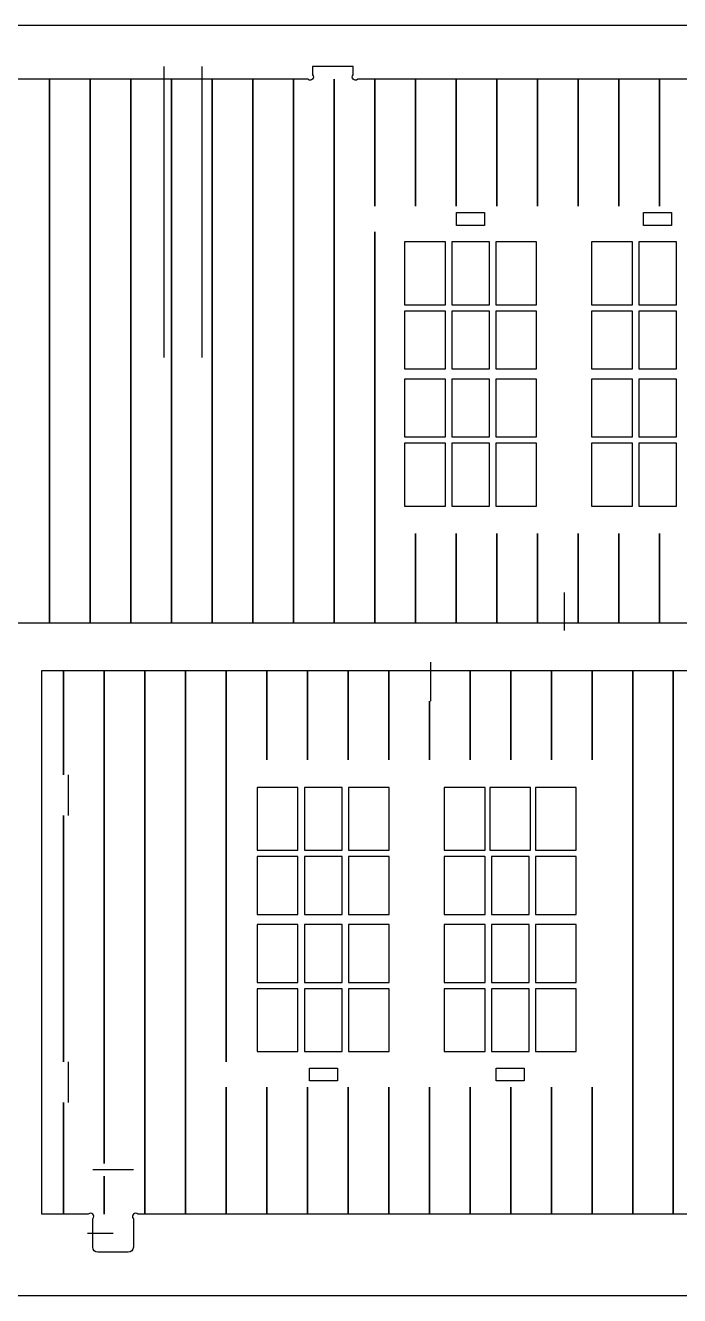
# Model space of a CAD drawing. Header units: millimetres. Extents: x -2454 to 295, y -161 to 465.
# Drawn here: x -1433.2 to -1278.8, y -152.3 to 147.7 of the extents above; entities that cross this region are included whole.
import ezdxf

# ---------------------------------------------------------------- set-up
doc = ezdxf.new("R2010")
doc.units = ezdxf.units.MM
doc.header["$MEASUREMENT"] = 0
for name, color, linetype in [('Cut Inside', 7, 'Continuous'), ('Cut On', 7, 'Continuous'), ('Cut Outside', 7, 'Continuous'), ('Score', 7, 'Continuous')]:
    doc.layers.add(name, color=color, linetype=linetype)

msp = doc.modelspace()

# ---------------------------------------------------------------- linework, layer by layer
at = {"layer": 'Cut Inside', "color": 242, "lineweight": 25}
for points in [[(-1343.7058, 96.6027), (-1343.7113, 96.6027), (-1343.7158, 96.5982), (-1343.7158, 96.5927)], [(-1343.7158, 96.5927), (-1343.7158, 96.5927), (-1343.7158, 81.7628), (-1343.7158, 81.7628)], [(-1334.0757, 96.6027), (-1334.0757, 96.6027), (-1343.7058, 96.6027), (-1343.7058, 96.6027)], [(-1334.0657, 96.5927), (-1334.0657, 96.5982), (-1334.0702, 96.6027), (-1334.0757, 96.6027)], [(-1334.0657, 81.7628), (-1334.0657, 81.7628), (-1334.0657, 96.5927), (-1334.0657, 96.5927)], [(-1332.5561, 96.6027), (-1332.5616, 96.6027), (-1332.5661, 96.5982), (-1332.5661, 96.5927)], [(-1332.5661, 96.5927), (-1332.5661, 96.5927), (-1332.5661, 81.7628), (-1332.5661, 81.7628)], [(-1323.676, 96.6027), (-1323.676, 96.6027), (-1332.5561, 96.6027), (-1332.5561, 96.6027)], [(-1323.666, 96.5927), (-1323.666, 96.5982), (-1323.6705, 96.6027), (-1323.676, 96.6027)], [(-1323.666, 81.7628), (-1323.666, 81.7628), (-1323.666, 96.5927), (-1323.666, 96.5927)], [(-1322.156, 96.6027), (-1322.1615, 96.6027), (-1322.166, 96.5982), (-1322.166, 96.5927)], [(-1322.166, 96.5927), (-1322.166, 96.5927), (-1322.166, 81.7628), (-1322.166, 81.7628)], [(-1312.5259, 96.6027), (-1312.5259, 96.6027), (-1322.156, 96.6027), (-1322.156, 96.6027)], [(-1312.5159, 96.5927), (-1312.5159, 96.5982), (-1312.5204, 96.6027), (-1312.5259, 96.6027)], [(-1312.5159, 81.7628), (-1312.5159, 81.7628), (-1312.5159, 96.5927), (-1312.5159, 96.5927)], [(-1299.5462, 96.6027), (-1299.5517, 96.6027), (-1299.5562, 96.5982), (-1299.5562, 96.5927)], [(-1299.5562, 96.5927), (-1299.5562, 96.5927), (-1299.5562, 81.7628), (-1299.5562, 81.7628)], [(-1289.9158, 96.6027), (-1289.9158, 96.6027), (-1299.5462, 96.6027), (-1299.5462, 96.6027)], [(-1289.9058, 96.5927), (-1289.9058, 96.5982), (-1289.9103, 96.6027), (-1289.9158, 96.6027)], [(-1289.9058, 81.7628), (-1289.9058, 81.7628), (-1289.9058, 96.5927), (-1289.9058, 96.5927)], [(-1288.3958, 96.6027), (-1288.4013, 96.6027), (-1288.4058, 96.5982), (-1288.4058, 96.5927)], [(-1288.4058, 96.5927), (-1288.4058, 96.5927), (-1288.4058, 81.7628), (-1288.4058, 81.7628)], [(-1279.5161, 96.6027), (-1279.5161, 96.6027), (-1288.3958, 96.6027), (-1288.3958, 96.6027)], [(-1279.5061, 96.5927), (-1279.5061, 96.5982), (-1279.5106, 96.6027), (-1279.5161, 96.6027)], [(-1279.5061, 81.7628), (-1279.5061, 81.7628), (-1279.5061, 96.5927), (-1279.5061, 96.5927)], [(-1343.7158, 81.7628), (-1343.7158, 81.7573), (-1343.7113, 81.7528), (-1343.7058, 81.7528)], [(-1343.7058, 81.7528), (-1343.7058, 81.7528), (-1334.0757, 81.7528), (-1334.0757, 81.7528)], [(-1334.0757, 81.7528), (-1334.0702, 81.7528), (-1334.0657, 81.7573), (-1334.0657, 81.7628)], [(-1332.5661, 81.7628), (-1332.5661, 81.7573), (-1332.5616, 81.7528), (-1332.5561, 81.7528)], [(-1332.5561, 81.7528), (-1332.5561, 81.7528), (-1323.676, 81.7528), (-1323.676, 81.7528)], [(-1323.676, 81.7528), (-1323.6705, 81.7528), (-1323.666, 81.7573), (-1323.666, 81.7628)], [(-1322.166, 81.7628), (-1322.166, 81.7573), (-1322.1615, 81.7528), (-1322.156, 81.7528)], [(-1322.156, 81.7528), (-1322.156, 81.7528), (-1312.5259, 81.7528), (-1312.5259, 81.7528)], [(-1312.5259, 81.7528), (-1312.5204, 81.7528), (-1312.5159, 81.7573), (-1312.5159, 81.7628)], [(-1299.5562, 81.7628), (-1299.5562, 81.7573), (-1299.5517, 81.7528), (-1299.5462, 81.7528)], [(-1299.5462, 81.7528), (-1299.5462, 81.7528), (-1289.9158, 81.7528), (-1289.9158, 81.7528)], [(-1289.9158, 81.7528), (-1289.9103, 81.7528), (-1289.9058, 81.7573), (-1289.9058, 81.7628)], [(-1288.4058, 81.7628), (-1288.4058, 81.7573), (-1288.4013, 81.7528), (-1288.3958, 81.7528)], [(-1288.3958, 81.7528), (-1288.3958, 81.7528), (-1279.5161, 81.7528), (-1279.5161, 81.7528)], [(-1279.5161, 81.7528), (-1279.5106, 81.7528), (-1279.5061, 81.7573), (-1279.5061, 81.7628)], [(-1343.7058, 80.253), (-1343.7113, 80.253), (-1343.7158, 80.2485), (-1343.7158, 80.243)], [(-1343.7158, 80.243), (-1343.7158, 80.243), (-1343.7158, 66.6126), (-1343.7158, 66.6126)], [(-1334.0757, 80.253), (-1334.0757, 80.253), (-1343.7058, 80.253), (-1343.7058, 80.253)], [(-1334.0657, 80.243), (-1334.0657, 80.2485), (-1334.0702, 80.253), (-1334.0757, 80.253)], [(-1334.0657, 66.6126), (-1334.0657, 66.6126), (-1334.0657, 80.243), (-1334.0657, 80.243)], [(-1332.5561, 80.253), (-1332.5616, 80.253), (-1332.5661, 80.2485), (-1332.5661, 80.243)], [(-1332.5661, 80.243), (-1332.5661, 80.243), (-1332.5661, 66.6126), (-1332.5661, 66.6126)], [(-1323.676, 80.253), (-1323.676, 80.253), (-1332.5561, 80.253), (-1332.5561, 80.253)], [(-1323.666, 80.243), (-1323.666, 80.2485), (-1323.6705, 80.253), (-1323.676, 80.253)], [(-1323.666, 66.6126), (-1323.666, 66.6126), (-1323.666, 80.243), (-1323.666, 80.243)], [(-1322.156, 80.253), (-1322.1615, 80.253), (-1322.166, 80.2485), (-1322.166, 80.243)], [(-1322.166, 80.243), (-1322.166, 80.243), (-1322.166, 66.6126), (-1322.166, 66.6126)], [(-1312.5259, 80.253), (-1312.5259, 80.253), (-1322.156, 80.253), (-1322.156, 80.253)], [(-1312.5159, 80.243), (-1312.5159, 80.2485), (-1312.5204, 80.253), (-1312.5259, 80.253)], [(-1312.5159, 66.6126), (-1312.5159, 66.6126), (-1312.5159, 80.243), (-1312.5159, 80.243)], [(-1299.5462, 80.253), (-1299.5517, 80.253), (-1299.5562, 80.2485), (-1299.5562, 80.243)], [(-1299.5562, 80.243), (-1299.5562, 80.243), (-1299.5562, 66.6126), (-1299.5562, 66.6126)], [(-1289.9158, 80.253), (-1289.9158, 80.253), (-1299.5462, 80.253), (-1299.5462, 80.253)], [(-1289.9058, 80.243), (-1289.9058, 80.2485), (-1289.9103, 80.253), (-1289.9158, 80.253)], [(-1289.9058, 66.6126), (-1289.9058, 66.6126), (-1289.9058, 80.243), (-1289.9058, 80.243)], [(-1288.3958, 80.253), (-1288.4013, 80.253), (-1288.4058, 80.2485), (-1288.4058, 80.243)], [(-1288.4058, 80.243), (-1288.4058, 80.243), (-1288.4058, 66.6126), (-1288.4058, 66.6126)], [(-1279.5161, 80.253), (-1279.5161, 80.253), (-1288.3958, 80.253), (-1288.3958, 80.253)], [(-1279.5061, 80.243), (-1279.5061, 80.2485), (-1279.5106, 80.253), (-1279.5161, 80.253)], [(-1279.5061, 66.6126), (-1279.5061, 66.6126), (-1279.5061, 80.243), (-1279.5061, 80.243)], [(-1343.7158, 66.6126), (-1343.7158, 66.6071), (-1343.7113, 66.6026), (-1343.7058, 66.6026)], [(-1343.7058, 66.6026), (-1343.7058, 66.6026), (-1334.0757, 66.6026), (-1334.0757, 66.6026)], [(-1334.0757, 66.6026), (-1334.0702, 66.6026), (-1334.0657, 66.6071), (-1334.0657, 66.6126)], [(-1332.5661, 66.6126), (-1332.5661, 66.6071), (-1332.5616, 66.6026), (-1332.5561, 66.6026)], [(-1332.5561, 66.6026), (-1332.5561, 66.6026), (-1323.676, 66.6026), (-1323.676, 66.6026)], [(-1323.676, 66.6026), (-1323.6705, 66.6026), (-1323.666, 66.6071), (-1323.666, 66.6126)], [(-1322.166, 66.6126), (-1322.166, 66.6071), (-1322.1615, 66.6026), (-1322.156, 66.6026)], [(-1322.156, 66.6026), (-1322.156, 66.6026), (-1312.5259, 66.6026), (-1312.5259, 66.6026)], [(-1312.5259, 66.6026), (-1312.5204, 66.6026), (-1312.5159, 66.6071), (-1312.5159, 66.6126)], [(-1299.5562, 66.6126), (-1299.5562, 66.6071), (-1299.5517, 66.6026), (-1299.5462, 66.6026)], [(-1299.5462, 66.6026), (-1299.5462, 66.6026), (-1289.9158, 66.6026), (-1289.9158, 66.6026)], [(-1289.9158, 66.6026), (-1289.9103, 66.6026), (-1289.9058, 66.6071), (-1289.9058, 66.6126)], [(-1288.4058, 66.6126), (-1288.4058, 66.6071), (-1288.4013, 66.6026), (-1288.3958, 66.6026)], [(-1288.3958, 66.6026), (-1288.3958, 66.6026), (-1279.5161, 66.6026), (-1279.5161, 66.6026)], [(-1279.5161, 66.6026), (-1279.5106, 66.6026), (-1279.5061, 66.6071), (-1279.5061, 66.6126)], [(-1343.7058, 64.2028), (-1343.7113, 64.2028), (-1343.7158, 64.1983), (-1343.7158, 64.1928)], [(-1343.7158, 64.1928), (-1343.7158, 64.1928), (-1343.7158, 50.5628), (-1343.7158, 50.5628)], [(-1334.0757, 64.2028), (-1334.0757, 64.2028), (-1343.7058, 64.2028), (-1343.7058, 64.2028)], [(-1334.0657, 64.1928), (-1334.0657, 64.1983), (-1334.0702, 64.2028), (-1334.0757, 64.2028)], [(-1334.0657, 50.5628), (-1334.0657, 50.5628), (-1334.0657, 64.1928), (-1334.0657, 64.1928)], [(-1332.5561, 64.2028), (-1332.5616, 64.2028), (-1332.5661, 64.1983), (-1332.5661, 64.1928)], [(-1332.5661, 64.1928), (-1332.5661, 64.1928), (-1332.5661, 50.5628), (-1332.5661, 50.5628)], [(-1323.676, 64.2028), (-1323.676, 64.2028), (-1332.5561, 64.2028), (-1332.5561, 64.2028)], [(-1323.666, 64.1928), (-1323.666, 64.1983), (-1323.6705, 64.2028), (-1323.676, 64.2028)], [(-1323.666, 50.5628), (-1323.666, 50.5628), (-1323.666, 64.1928), (-1323.666, 64.1928)], [(-1322.156, 64.2028), (-1322.1615, 64.2028), (-1322.166, 64.1983), (-1322.166, 64.1928)], [(-1322.166, 64.1928), (-1322.166, 64.1928), (-1322.166, 50.5628), (-1322.166, 50.5628)], [(-1312.5259, 64.2028), (-1312.5259, 64.2028), (-1322.156, 64.2028), (-1322.156, 64.2028)], [(-1312.5159, 64.1928), (-1312.5159, 64.1983), (-1312.5204, 64.2028), (-1312.5259, 64.2028)], [(-1312.5159, 50.5628), (-1312.5159, 50.5628), (-1312.5159, 64.1928), (-1312.5159, 64.1928)], [(-1299.5462, 64.2028), (-1299.5517, 64.2028), (-1299.5562, 64.1983), (-1299.5562, 64.1928)], [(-1299.5562, 64.1928), (-1299.5562, 64.1928), (-1299.5562, 50.5628), (-1299.5562, 50.5628)], [(-1289.9158, 64.2028), (-1289.9158, 64.2028), (-1299.5462, 64.2028), (-1299.5462, 64.2028)], [(-1289.9058, 64.1928), (-1289.9058, 64.1983), (-1289.9103, 64.2028), (-1289.9158, 64.2028)], [(-1289.9058, 50.5628), (-1289.9058, 50.5628), (-1289.9058, 64.1928), (-1289.9058, 64.1928)], [(-1288.3958, 64.2028), (-1288.4013, 64.2028), (-1288.4058, 64.1983), (-1288.4058, 64.1928)], [(-1288.4058, 64.1928), (-1288.4058, 64.1928), (-1288.4058, 50.5628), (-1288.4058, 50.5628)], [(-1279.5161, 64.2028), (-1279.5161, 64.2028), (-1288.3958, 64.2028), (-1288.3958, 64.2028)], [(-1279.5061, 64.1928), (-1279.5061, 64.1983), (-1279.5106, 64.2028), (-1279.5161, 64.2028)], [(-1279.5061, 50.5628), (-1279.5061, 50.5628), (-1279.5061, 64.1928), (-1279.5061, 64.1928)], [(-1343.7158, 50.5628), (-1343.7158, 50.5573), (-1343.7113, 50.5528), (-1343.7058, 50.5528)], [(-1343.7058, 49.053), (-1343.7113, 49.053), (-1343.7158, 49.0485), (-1343.7158, 49.043)], [(-1343.7158, 49.043), (-1343.7158, 49.043), (-1343.7158, 34.2129), (-1343.7158, 34.2129)], [(-1343.7058, 50.5528), (-1343.7058, 50.5528), (-1334.0757, 50.5528), (-1334.0757, 50.5528)], [(-1334.0757, 49.053), (-1334.0757, 49.053), (-1343.7058, 49.053), (-1343.7058, 49.053)], [(-1334.0757, 50.5528), (-1334.0702, 50.5528), (-1334.0657, 50.5573), (-1334.0657, 50.5628)], [(-1334.0657, 49.043), (-1334.0657, 49.0485), (-1334.0702, 49.053), (-1334.0757, 49.053)], [(-1334.0657, 34.2129), (-1334.0657, 34.2129), (-1334.0657, 49.043), (-1334.0657, 49.043)], [(-1332.5661, 50.5628), (-1332.5661, 50.5573), (-1332.5616, 50.5528), (-1332.5561, 50.5528)], [(-1332.5561, 49.053), (-1332.5616, 49.053), (-1332.5661, 49.0485), (-1332.5661, 49.043)], [(-1332.5661, 49.043), (-1332.5661, 49.043), (-1332.5661, 34.2129), (-1332.5661, 34.2129)], [(-1332.5561, 50.5528), (-1332.5561, 50.5528), (-1323.676, 50.5528), (-1323.676, 50.5528)], [(-1323.676, 49.053), (-1323.676, 49.053), (-1332.5561, 49.053), (-1332.5561, 49.053)], [(-1323.676, 50.5528), (-1323.6705, 50.5528), (-1323.666, 50.5573), (-1323.666, 50.5628)], [(-1323.666, 49.043), (-1323.666, 49.0485), (-1323.6705, 49.053), (-1323.676, 49.053)], [(-1323.666, 34.2129), (-1323.666, 34.2129), (-1323.666, 49.043), (-1323.666, 49.043)], [(-1322.166, 50.5628), (-1322.166, 50.5573), (-1322.1615, 50.5528), (-1322.156, 50.5528)], [(-1322.156, 49.053), (-1322.1615, 49.053), (-1322.166, 49.0485), (-1322.166, 49.043)], [(-1322.166, 49.043), (-1322.166, 49.043), (-1322.166, 34.2129), (-1322.166, 34.2129)], [(-1322.156, 50.5528), (-1322.156, 50.5528), (-1312.5259, 50.5528), (-1312.5259, 50.5528)], [(-1312.5259, 49.053), (-1312.5259, 49.053), (-1322.156, 49.053), (-1322.156, 49.053)], [(-1312.5259, 50.5528), (-1312.5204, 50.5528), (-1312.5159, 50.5573), (-1312.5159, 50.5628)], [(-1312.5159, 49.043), (-1312.5159, 49.0485), (-1312.5204, 49.053), (-1312.5259, 49.053)], [(-1312.5159, 34.2129), (-1312.5159, 34.2129), (-1312.5159, 49.043), (-1312.5159, 49.043)], [(-1299.5562, 50.5628), (-1299.5562, 50.5573), (-1299.5517, 50.5528), (-1299.5462, 50.5528)], [(-1299.5462, 49.053), (-1299.5517, 49.053), (-1299.5562, 49.0485), (-1299.5562, 49.043)], [(-1299.5562, 49.043), (-1299.5562, 49.043), (-1299.5562, 34.2129), (-1299.5562, 34.2129)], [(-1299.5462, 50.5528), (-1299.5462, 50.5528), (-1289.9158, 50.5528), (-1289.9158, 50.5528)], [(-1289.9158, 49.053), (-1289.9158, 49.053), (-1299.5462, 49.053), (-1299.5462, 49.053)], [(-1289.9158, 50.5528), (-1289.9103, 50.5528), (-1289.9058, 50.5573), (-1289.9058, 50.5628)], [(-1289.9058, 49.043), (-1289.9058, 49.0485), (-1289.9103, 49.053), (-1289.9158, 49.053)], [(-1289.9058, 34.2129), (-1289.9058, 34.2129), (-1289.9058, 49.043), (-1289.9058, 49.043)], [(-1288.4058, 50.5628), (-1288.4058, 50.5573), (-1288.4013, 50.5528), (-1288.3958, 50.5528)], [(-1288.3958, 49.053), (-1288.4013, 49.053), (-1288.4058, 49.0485), (-1288.4058, 49.043)], [(-1288.4058, 49.043), (-1288.4058, 49.043), (-1288.4058, 34.2129), (-1288.4058, 34.2129)], [(-1288.3958, 50.5528), (-1288.3958, 50.5528), (-1279.5161, 50.5528), (-1279.5161, 50.5528)], [(-1279.5161, 49.053), (-1279.5161, 49.053), (-1288.3958, 49.053), (-1288.3958, 49.053)], [(-1279.5161, 50.5528), (-1279.5106, 50.5528), (-1279.5061, 50.5573), (-1279.5061, 50.5628)], [(-1279.5061, 49.043), (-1279.5061, 49.0485), (-1279.5106, 49.053), (-1279.5161, 49.053)], [(-1279.5061, 34.2129), (-1279.5061, 34.2129), (-1279.5061, 49.043), (-1279.5061, 49.043)], [(-1343.7158, 34.2129), (-1343.7158, 34.2074), (-1343.7113, 34.2029), (-1343.7058, 34.2029)], [(-1343.7058, 34.2029), (-1343.7058, 34.2029), (-1334.0757, 34.2029), (-1334.0757, 34.2029)], [(-1334.0757, 34.2029), (-1334.0702, 34.2029), (-1334.0657, 34.2074), (-1334.0657, 34.2129)], [(-1332.5661, 34.2129), (-1332.5661, 34.2074), (-1332.5616, 34.2029), (-1332.5561, 34.2029)], [(-1332.5561, 34.2029), (-1332.5561, 34.2029), (-1323.676, 34.2029), (-1323.676, 34.2029)], [(-1323.676, 34.2029), (-1323.6705, 34.2029), (-1323.666, 34.2074), (-1323.666, 34.2129)], [(-1322.166, 34.2129), (-1322.166, 34.2074), (-1322.1615, 34.2029), (-1322.156, 34.2029)], [(-1322.156, 34.2029), (-1322.156, 34.2029), (-1312.5259, 34.2029), (-1312.5259, 34.2029)], [(-1312.5259, 34.2029), (-1312.5204, 34.2029), (-1312.5159, 34.2074), (-1312.5159, 34.2129)], [(-1299.5562, 34.2129), (-1299.5562, 34.2074), (-1299.5517, 34.2029), (-1299.5462, 34.2029)], [(-1299.5462, 34.2029), (-1299.5462, 34.2029), (-1289.9158, 34.2029), (-1289.9158, 34.2029)], [(-1289.9158, 34.2029), (-1289.9103, 34.2029), (-1289.9058, 34.2074), (-1289.9058, 34.2129)], [(-1288.4058, 34.2129), (-1288.4058, 34.2074), (-1288.4013, 34.2029), (-1288.3958, 34.2029)], [(-1288.3958, 34.2029), (-1288.3958, 34.2029), (-1279.5161, 34.2029), (-1279.5161, 34.2029)], [(-1279.5161, 34.2029), (-1279.5106, 34.2029), (-1279.5061, 34.2074), (-1279.5061, 34.2129)], [(-1378.5057, -32.2472), (-1378.5112, -32.2472), (-1378.5157, -32.2517), (-1378.5157, -32.2572)], [(-1378.5157, -32.2572), (-1378.5157, -32.2572), (-1378.5157, -47.0873), (-1378.5157, -47.0873)], [(-1368.8757, -32.2472), (-1368.8757, -32.2472), (-1378.5057, -32.2472), (-1378.5057, -32.2472)], [(-1368.8657, -32.2572), (-1368.8657, -32.2517), (-1368.8702, -32.2472), (-1368.8757, -32.2472)], [(-1368.8657, -47.0873), (-1368.8657, -47.0873), (-1368.8657, -32.2572), (-1368.8657, -32.2572)], [(-1367.3557, -32.2472), (-1367.3612, -32.2472), (-1367.3657, -32.2517), (-1367.3657, -32.2572)], [(-1367.3657, -32.2572), (-1367.3657, -32.2572), (-1367.3657, -47.0873), (-1367.3657, -47.0873)], [(-1358.4756, -32.2472), (-1358.4756, -32.2472), (-1367.3557, -32.2472), (-1367.3557, -32.2472)], [(-1358.4656, -32.2572), (-1358.4656, -32.2517), (-1358.4701, -32.2472), (-1358.4756, -32.2472)], [(-1358.4656, -47.0873), (-1358.4656, -47.0873), (-1358.4656, -32.2572), (-1358.4656, -32.2572)], [(-1356.9559, -32.2472), (-1356.9614, -32.2472), (-1356.9659, -32.2517), (-1356.9659, -32.2572)], [(-1356.9659, -32.2572), (-1356.9659, -32.2572), (-1356.9659, -47.0873), (-1356.9659, -47.0873)], [(-1347.3259, -32.2472), (-1347.3259, -32.2472), (-1356.9559, -32.2472), (-1356.9559, -32.2472)], [(-1347.3159, -32.2572), (-1347.3159, -32.2517), (-1347.3204, -32.2472), (-1347.3259, -32.2472)], [(-1347.3159, -47.0873), (-1347.3159, -47.0873), (-1347.3159, -32.2572), (-1347.3159, -32.2572)], [(-1334.3458, -32.2472), (-1334.3513, -32.2472), (-1334.3558, -32.2517), (-1334.3558, -32.2572)], [(-1334.3558, -32.2572), (-1334.3558, -32.2572), (-1334.3558, -47.0873), (-1334.3558, -47.0873)], [(-1324.7157, -32.2472), (-1324.7157, -32.2472), (-1334.3458, -32.2472), (-1334.3458, -32.2472)], [(-1324.7057, -32.2572), (-1324.7057, -32.2517), (-1324.7102, -32.2472), (-1324.7157, -32.2472)], [(-1324.7057, -47.0873), (-1324.7057, -47.0873), (-1324.7057, -32.2572), (-1324.7057, -32.2572)], [(-1323.5709, -32.2472), (-1323.5764, -32.2472), (-1323.5809, -32.2517), (-1323.5809, -32.2572)], [(-1323.5809, -32.2572), (-1323.5809, -32.2572), (-1323.5809, -47.0873), (-1323.5809, -47.0873)], [(-1313.9408, -32.2472), (-1313.9408, -32.2472), (-1323.5709, -32.2472), (-1323.5709, -32.2472)], [(-1313.9308, -32.2572), (-1313.9308, -32.2517), (-1313.9353, -32.2472), (-1313.9408, -32.2472)], [(-1313.9308, -47.0873), (-1313.9308, -47.0873), (-1313.9308, -32.2572), (-1313.9308, -32.2572)], [(-1312.796, -32.2472), (-1312.8015, -32.2472), (-1312.806, -32.2517), (-1312.806, -32.2572)], [(-1312.806, -32.2572), (-1312.806, -32.2572), (-1312.806, -47.0873), (-1312.806, -47.0873)], [(-1303.166, -32.2472), (-1303.166, -32.2472), (-1312.796, -32.2472), (-1312.796, -32.2472)], [(-1303.156, -32.2572), (-1303.156, -32.2517), (-1303.1605, -32.2472), (-1303.166, -32.2472)], [(-1303.156, -47.0873), (-1303.156, -47.0873), (-1303.156, -32.2572), (-1303.156, -32.2572)], [(-1378.5157, -47.0873), (-1378.5157, -47.0928), (-1378.5112, -47.0973), (-1378.5057, -47.0973)], [(-1378.5057, -47.0973), (-1378.5057, -47.0973), (-1368.8757, -47.0973), (-1368.8757, -47.0973)], [(-1368.8757, -47.0973), (-1368.8702, -47.0973), (-1368.8657, -47.0928), (-1368.8657, -47.0873)], [(-1367.3657, -47.0873), (-1367.3657, -47.0928), (-1367.3612, -47.0973), (-1367.3557, -47.0973)], [(-1367.3557, -47.0973), (-1367.3557, -47.0973), (-1358.4756, -47.0973), (-1358.4756, -47.0973)], [(-1358.4756, -47.0973), (-1358.4701, -47.0973), (-1358.4656, -47.0928), (-1358.4656, -47.0873)], [(-1356.9659, -47.0873), (-1356.9659, -47.0928), (-1356.9614, -47.0973), (-1356.9559, -47.0973)], [(-1356.9559, -47.0973), (-1356.9559, -47.0973), (-1347.3259, -47.0973), (-1347.3259, -47.0973)], [(-1347.3259, -47.0973), (-1347.3204, -47.0973), (-1347.3159, -47.0928), (-1347.3159, -47.0873)], [(-1334.3558, -47.0873), (-1334.3558, -47.0928), (-1334.3513, -47.0973), (-1334.3458, -47.0973)], [(-1334.3458, -47.0973), (-1334.3458, -47.0973), (-1324.7157, -47.0973), (-1324.7157, -47.0973)], [(-1324.7157, -47.0973), (-1324.7102, -47.0973), (-1324.7057, -47.0928), (-1324.7057, -47.0873)], [(-1323.5809, -47.0873), (-1323.5809, -47.0928), (-1323.5764, -47.0973), (-1323.5709, -47.0973)], [(-1323.5709, -47.0973), (-1323.5709, -47.0973), (-1313.9408, -47.0973), (-1313.9408, -47.0973)], [(-1313.9408, -47.0973), (-1313.9353, -47.0973), (-1313.9308, -47.0928), (-1313.9308, -47.0873)], [(-1312.806, -47.0873), (-1312.806, -47.0928), (-1312.8015, -47.0973), (-1312.796, -47.0973)], [(-1312.796, -47.0973), (-1312.796, -47.0973), (-1303.166, -47.0973), (-1303.166, -47.0973)], [(-1303.166, -47.0973), (-1303.1605, -47.0973), (-1303.156, -47.0928), (-1303.156, -47.0873)], [(-1378.5057, -48.5971), (-1378.5112, -48.5971), (-1378.5157, -48.6016), (-1378.5157, -48.6071)], [(-1378.5157, -48.6071), (-1378.5157, -48.6071), (-1378.5157, -62.2371), (-1378.5157, -62.2371)], [(-1368.8757, -48.5971), (-1368.8757, -48.5971), (-1378.5057, -48.5971), (-1378.5057, -48.5971)], [(-1368.8657, -48.6071), (-1368.8657, -48.6016), (-1368.8702, -48.5971), (-1368.8757, -48.5971)], [(-1368.8657, -62.2371), (-1368.8657, -62.2371), (-1368.8657, -48.6071), (-1368.8657, -48.6071)], [(-1367.3557, -48.5971), (-1367.3612, -48.5971), (-1367.3657, -48.6016), (-1367.3657, -48.6071)], [(-1367.3657, -48.6071), (-1367.3657, -48.6071), (-1367.3657, -62.2371), (-1367.3657, -62.2371)], [(-1358.4756, -48.5971), (-1358.4756, -48.5971), (-1367.3557, -48.5971), (-1367.3557, -48.5971)], [(-1358.4656, -48.6071), (-1358.4656, -48.6016), (-1358.4701, -48.5971), (-1358.4756, -48.5971)], [(-1358.4656, -62.2371), (-1358.4656, -62.2371), (-1358.4656, -48.6071), (-1358.4656, -48.6071)], [(-1356.9559, -48.5971), (-1356.9614, -48.5971), (-1356.9659, -48.6016), (-1356.9659, -48.6071)], [(-1356.9659, -48.6071), (-1356.9659, -48.6071), (-1356.9659, -62.2371), (-1356.9659, -62.2371)], [(-1347.3259, -48.5971), (-1347.3259, -48.5971), (-1356.9559, -48.5971), (-1356.9559, -48.5971)], [(-1347.3159, -48.6071), (-1347.3159, -48.6016), (-1347.3204, -48.5971), (-1347.3259, -48.5971)], [(-1347.3159, -62.2371), (-1347.3159, -62.2371), (-1347.3159, -48.6071), (-1347.3159, -48.6071)], [(-1334.3458, -48.5971), (-1334.3513, -48.5971), (-1334.3558, -48.6016), (-1334.3558, -48.6071)], [(-1334.3558, -48.6071), (-1334.3558, -48.6071), (-1334.3558, -62.2371), (-1334.3558, -62.2371)], [(-1324.7157, -48.5971), (-1324.7157, -48.5971), (-1334.3458, -48.5971), (-1334.3458, -48.5971)], [(-1324.7057, -48.6071), (-1324.7057, -48.6016), (-1324.7102, -48.5971), (-1324.7157, -48.5971)], [(-1324.7057, -62.2371), (-1324.7057, -62.2371), (-1324.7057, -48.6071), (-1324.7057, -48.6071)], [(-1323.1957, -48.5971), (-1323.2012, -48.5971), (-1323.2057, -48.6016), (-1323.2057, -48.6071)], [(-1323.2057, -48.6071), (-1323.2057, -48.6071), (-1323.2057, -62.2371), (-1323.2057, -62.2371)], [(-1314.316, -48.5971), (-1314.316, -48.5971), (-1323.1957, -48.5971), (-1323.1957, -48.5971)], [(-1314.306, -48.6071), (-1314.306, -48.6016), (-1314.3105, -48.5971), (-1314.316, -48.5971)], [(-1314.306, -62.2371), (-1314.306, -62.2371), (-1314.306, -48.6071), (-1314.306, -48.6071)], [(-1312.796, -48.5971), (-1312.8015, -48.5971), (-1312.806, -48.6016), (-1312.806, -48.6071)], [(-1312.806, -48.6071), (-1312.806, -48.6071), (-1312.806, -62.2371), (-1312.806, -62.2371)], [(-1303.166, -48.5971), (-1303.166, -48.5971), (-1312.796, -48.5971), (-1312.796, -48.5971)], [(-1303.156, -48.6071), (-1303.156, -48.6016), (-1303.1605, -48.5971), (-1303.166, -48.5971)], [(-1303.156, -62.2371), (-1303.156, -62.2371), (-1303.156, -48.6071), (-1303.156, -48.6071)], [(-1378.5157, -62.2371), (-1378.5157, -62.2426), (-1378.5112, -62.2471), (-1378.5057, -62.2471)], [(-1378.5057, -62.2471), (-1378.5057, -62.2471), (-1368.8757, -62.2471), (-1368.8757, -62.2471)], [(-1368.8757, -62.2471), (-1368.8702, -62.2471), (-1368.8657, -62.2426), (-1368.8657, -62.2371)], [(-1367.3657, -62.2371), (-1367.3657, -62.2426), (-1367.3612, -62.2471), (-1367.3557, -62.2471)], [(-1367.3557, -62.2471), (-1367.3557, -62.2471), (-1358.4756, -62.2471), (-1358.4756, -62.2471)], [(-1358.4756, -62.2471), (-1358.4701, -62.2471), (-1358.4656, -62.2426), (-1358.4656, -62.2371)], [(-1356.9659, -62.2371), (-1356.9659, -62.2426), (-1356.9614, -62.2471), (-1356.9559, -62.2471)], [(-1356.9559, -62.2471), (-1356.9559, -62.2471), (-1347.3259, -62.2471), (-1347.3259, -62.2471)], [(-1347.3259, -62.2471), (-1347.3204, -62.2471), (-1347.3159, -62.2426), (-1347.3159, -62.2371)], [(-1334.3558, -62.2371), (-1334.3558, -62.2426), (-1334.3513, -62.2471), (-1334.3458, -62.2471)], [(-1334.3458, -62.2471), (-1334.3458, -62.2471), (-1324.7157, -62.2471), (-1324.7157, -62.2471)], [(-1324.7157, -62.2471), (-1324.7102, -62.2471), (-1324.7057, -62.2426), (-1324.7057, -62.2371)], [(-1323.2057, -62.2371), (-1323.2057, -62.2426), (-1323.2012, -62.2471), (-1323.1957, -62.2471)], [(-1323.1957, -62.2471), (-1323.1957, -62.2471), (-1314.316, -62.2471), (-1314.316, -62.2471)], [(-1314.316, -62.2471), (-1314.3105, -62.2471), (-1314.306, -62.2426), (-1314.306, -62.2371)], [(-1312.806, -62.2371), (-1312.806, -62.2426), (-1312.8015, -62.2471), (-1312.796, -62.2471)], [(-1312.796, -62.2471), (-1312.796, -62.2471), (-1303.166, -62.2471), (-1303.166, -62.2471)], [(-1303.166, -62.2471), (-1303.1605, -62.2471), (-1303.156, -62.2426), (-1303.156, -62.2371)], [(-1378.5057, -64.6469), (-1378.5112, -64.6469), (-1378.5157, -64.6514), (-1378.5157, -64.6569)], [(-1378.5157, -64.6569), (-1378.5157, -64.6569), (-1378.5157, -78.2872), (-1378.5157, -78.2872)], [(-1368.8757, -64.6469), (-1368.8757, -64.6469), (-1378.5057, -64.6469), (-1378.5057, -64.6469)], [(-1368.8657, -64.6569), (-1368.8657, -64.6514), (-1368.8702, -64.6469), (-1368.8757, -64.6469)], [(-1368.8657, -78.2872), (-1368.8657, -78.2872), (-1368.8657, -64.6569), (-1368.8657, -64.6569)], [(-1367.3557, -64.6469), (-1367.3612, -64.6469), (-1367.3657, -64.6514), (-1367.3657, -64.6569)], [(-1367.3657, -64.6569), (-1367.3657, -64.6569), (-1367.3657, -78.2872), (-1367.3657, -78.2872)], [(-1358.4756, -64.6469), (-1358.4756, -64.6469), (-1367.3557, -64.6469), (-1367.3557, -64.6469)], [(-1358.4656, -64.6569), (-1358.4656, -64.6514), (-1358.4701, -64.6469), (-1358.4756, -64.6469)], [(-1358.4656, -78.2872), (-1358.4656, -78.2872), (-1358.4656, -64.6569), (-1358.4656, -64.6569)], [(-1356.9559, -64.6469), (-1356.9614, -64.6469), (-1356.9659, -64.6514), (-1356.9659, -64.6569)], [(-1356.9659, -64.6569), (-1356.9659, -64.6569), (-1356.9659, -78.2872), (-1356.9659, -78.2872)], [(-1347.3259, -64.6469), (-1347.3259, -64.6469), (-1356.9559, -64.6469), (-1356.9559, -64.6469)], [(-1347.3159, -64.6569), (-1347.3159, -64.6514), (-1347.3204, -64.6469), (-1347.3259, -64.6469)], [(-1347.3159, -78.2872), (-1347.3159, -78.2872), (-1347.3159, -64.6569), (-1347.3159, -64.6569)], [(-1334.3458, -64.6469), (-1334.3513, -64.6469), (-1334.3558, -64.6514), (-1334.3558, -64.6569)], [(-1334.3558, -64.6569), (-1334.3558, -64.6569), (-1334.3558, -78.2872), (-1334.3558, -78.2872)], [(-1324.7157, -64.6469), (-1324.7157, -64.6469), (-1334.3458, -64.6469), (-1334.3458, -64.6469)], [(-1324.7057, -64.6569), (-1324.7057, -64.6514), (-1324.7102, -64.6469), (-1324.7157, -64.6469)], [(-1324.7057, -78.2872), (-1324.7057, -78.2872), (-1324.7057, -64.6569), (-1324.7057, -64.6569)], [(-1323.1957, -64.6469), (-1323.2012, -64.6469), (-1323.2057, -64.6514), (-1323.2057, -64.6569)], [(-1323.2057, -64.6569), (-1323.2057, -64.6569), (-1323.2057, -78.2872), (-1323.2057, -78.2872)], [(-1314.316, -64.6469), (-1314.316, -64.6469), (-1323.1957, -64.6469), (-1323.1957, -64.6469)], [(-1314.306, -64.6569), (-1314.306, -64.6514), (-1314.3105, -64.6469), (-1314.316, -64.6469)], [(-1314.306, -78.2872), (-1314.306, -78.2872), (-1314.306, -64.6569), (-1314.306, -64.6569)], [(-1312.796, -64.6469), (-1312.8015, -64.6469), (-1312.806, -64.6514), (-1312.806, -64.6569)], [(-1312.806, -64.6569), (-1312.806, -64.6569), (-1312.806, -78.2872), (-1312.806, -78.2872)], [(-1303.166, -64.6469), (-1303.166, -64.6469), (-1312.796, -64.6469), (-1312.796, -64.6469)], [(-1303.156, -64.6569), (-1303.156, -64.6514), (-1303.1605, -64.6469), (-1303.166, -64.6469)], [(-1303.156, -78.2872), (-1303.156, -78.2872), (-1303.156, -64.6569), (-1303.156, -64.6569)], [(-1378.5157, -78.2872), (-1378.5157, -78.2927), (-1378.5112, -78.2972), (-1378.5057, -78.2972)], [(-1378.5057, -79.7971), (-1378.5112, -79.7971), (-1378.5157, -79.8016), (-1378.5157, -79.8071)], [(-1378.5157, -79.8071), (-1378.5157, -79.8071), (-1378.5157, -94.637), (-1378.5157, -94.637)], [(-1378.5057, -78.2972), (-1378.5057, -78.2972), (-1368.8757, -78.2972), (-1368.8757, -78.2972)], [(-1368.8757, -79.7971), (-1368.8757, -79.7971), (-1378.5057, -79.7971), (-1378.5057, -79.7971)], [(-1368.8757, -78.2972), (-1368.8702, -78.2972), (-1368.8657, -78.2927), (-1368.8657, -78.2872)], [(-1368.8657, -79.8071), (-1368.8657, -79.8016), (-1368.8702, -79.7971), (-1368.8757, -79.7971)], [(-1368.8657, -94.637), (-1368.8657, -94.637), (-1368.8657, -79.8071), (-1368.8657, -79.8071)], [(-1367.3657, -78.2872), (-1367.3657, -78.2927), (-1367.3612, -78.2972), (-1367.3557, -78.2972)], [(-1367.3557, -79.7971), (-1367.3612, -79.7971), (-1367.3657, -79.8016), (-1367.3657, -79.8071)], [(-1367.3657, -79.8071), (-1367.3657, -79.8071), (-1367.3657, -94.637), (-1367.3657, -94.637)], [(-1367.3557, -78.2972), (-1367.3557, -78.2972), (-1358.4756, -78.2972), (-1358.4756, -78.2972)], [(-1358.4756, -79.7971), (-1358.4756, -79.7971), (-1367.3557, -79.7971), (-1367.3557, -79.7971)], [(-1358.4756, -78.2972), (-1358.4701, -78.2972), (-1358.4656, -78.2927), (-1358.4656, -78.2872)], [(-1358.4656, -79.8071), (-1358.4656, -79.8016), (-1358.4701, -79.7971), (-1358.4756, -79.7971)], [(-1358.4656, -94.637), (-1358.4656, -94.637), (-1358.4656, -79.8071), (-1358.4656, -79.8071)], [(-1356.9659, -78.2872), (-1356.9659, -78.2927), (-1356.9614, -78.2972), (-1356.9559, -78.2972)], [(-1356.9559, -79.7971), (-1356.9614, -79.7971), (-1356.9659, -79.8016), (-1356.9659, -79.8071)], [(-1356.9659, -79.8071), (-1356.9659, -79.8071), (-1356.9659, -94.637), (-1356.9659, -94.637)], [(-1356.9559, -78.2972), (-1356.9559, -78.2972), (-1347.3259, -78.2972), (-1347.3259, -78.2972)], [(-1347.3259, -79.7971), (-1347.3259, -79.7971), (-1356.9559, -79.7971), (-1356.9559, -79.7971)], [(-1347.3259, -78.2972), (-1347.3204, -78.2972), (-1347.3159, -78.2927), (-1347.3159, -78.2872)], [(-1347.3159, -79.8071), (-1347.3159, -79.8016), (-1347.3204, -79.7971), (-1347.3259, -79.7971)], [(-1347.3159, -94.637), (-1347.3159, -94.637), (-1347.3159, -79.8071), (-1347.3159, -79.8071)], [(-1334.3558, -78.2872), (-1334.3558, -78.2927), (-1334.3513, -78.2972), (-1334.3458, -78.2972)], [(-1334.3458, -79.7971), (-1334.3513, -79.7971), (-1334.3558, -79.8016), (-1334.3558, -79.8071)], [(-1334.3558, -79.8071), (-1334.3558, -79.8071), (-1334.3558, -94.637), (-1334.3558, -94.637)], [(-1334.3458, -78.2972), (-1334.3458, -78.2972), (-1324.7157, -78.2972), (-1324.7157, -78.2972)], [(-1324.7157, -79.7971), (-1324.7157, -79.7971), (-1334.3458, -79.7971), (-1334.3458, -79.7971)], [(-1324.7157, -78.2972), (-1324.7102, -78.2972), (-1324.7057, -78.2927), (-1324.7057, -78.2872)], [(-1324.7057, -79.8071), (-1324.7057, -79.8016), (-1324.7102, -79.7971), (-1324.7157, -79.7971)], [(-1324.7057, -94.637), (-1324.7057, -94.637), (-1324.7057, -79.8071), (-1324.7057, -79.8071)], [(-1323.2057, -78.2872), (-1323.2057, -78.2927), (-1323.2012, -78.2972), (-1323.1957, -78.2972)], [(-1323.1957, -79.7971), (-1323.2012, -79.7971), (-1323.2057, -79.8016), (-1323.2057, -79.8071)], [(-1323.2057, -79.8071), (-1323.2057, -79.8071), (-1323.2057, -94.637), (-1323.2057, -94.637)], [(-1323.1957, -78.2972), (-1323.1957, -78.2972), (-1314.316, -78.2972), (-1314.316, -78.2972)], [(-1314.316, -79.7971), (-1314.316, -79.7971), (-1323.1957, -79.7971), (-1323.1957, -79.7971)], [(-1314.316, -78.2972), (-1314.3105, -78.2972), (-1314.306, -78.2927), (-1314.306, -78.2872)], [(-1314.306, -79.8071), (-1314.306, -79.8016), (-1314.3105, -79.7971), (-1314.316, -79.7971)], [(-1314.306, -94.637), (-1314.306, -94.637), (-1314.306, -79.8071), (-1314.306, -79.8071)], [(-1312.806, -78.2872), (-1312.806, -78.2927), (-1312.8015, -78.2972), (-1312.796, -78.2972)], [(-1312.796, -79.7971), (-1312.8015, -79.7971), (-1312.806, -79.8016), (-1312.806, -79.8071)], [(-1312.806, -79.8071), (-1312.806, -79.8071), (-1312.806, -94.637), (-1312.806, -94.637)], [(-1312.796, -78.2972), (-1312.796, -78.2972), (-1303.166, -78.2972), (-1303.166, -78.2972)], [(-1303.166, -79.7971), (-1303.166, -79.7971), (-1312.796, -79.7971), (-1312.796, -79.7971)], [(-1303.166, -78.2972), (-1303.1605, -78.2972), (-1303.156, -78.2927), (-1303.156, -78.2872)], [(-1303.156, -79.8071), (-1303.156, -79.8016), (-1303.1605, -79.7971), (-1303.166, -79.7971)], [(-1303.156, -94.637), (-1303.156, -94.637), (-1303.156, -79.8071), (-1303.156, -79.8071)], [(-1378.5157, -94.637), (-1378.5157, -94.6425), (-1378.5112, -94.647), (-1378.5057, -94.647)], [(-1378.5057, -94.647), (-1378.5057, -94.647), (-1368.8757, -94.647), (-1368.8757, -94.647)], [(-1368.8757, -94.647), (-1368.8702, -94.647), (-1368.8657, -94.6425), (-1368.8657, -94.637)], [(-1367.3657, -94.637), (-1367.3657, -94.6425), (-1367.3612, -94.647), (-1367.3557, -94.647)], [(-1367.3557, -94.647), (-1367.3557, -94.647), (-1358.4756, -94.647), (-1358.4756, -94.647)], [(-1358.4756, -94.647), (-1358.4701, -94.647), (-1358.4656, -94.6425), (-1358.4656, -94.637)], [(-1356.9659, -94.637), (-1356.9659, -94.6425), (-1356.9614, -94.647), (-1356.9559, -94.647)], [(-1356.9559, -94.647), (-1356.9559, -94.647), (-1347.3259, -94.647), (-1347.3259, -94.647)], [(-1347.3259, -94.647), (-1347.3204, -94.647), (-1347.3159, -94.6425), (-1347.3159, -94.637)], [(-1334.3558, -94.637), (-1334.3558, -94.6425), (-1334.3513, -94.647), (-1334.3458, -94.647)], [(-1334.3458, -94.647), (-1334.3458, -94.647), (-1324.7157, -94.647), (-1324.7157, -94.647)], [(-1324.7157, -94.647), (-1324.7102, -94.647), (-1324.7057, -94.6425), (-1324.7057, -94.637)], [(-1323.2057, -94.637), (-1323.2057, -94.6425), (-1323.2012, -94.647), (-1323.1957, -94.647)], [(-1323.1957, -94.647), (-1323.1957, -94.647), (-1314.316, -94.647), (-1314.316, -94.647)], [(-1314.316, -94.647), (-1314.3105, -94.647), (-1314.306, -94.6425), (-1314.306, -94.637)], [(-1312.806, -94.637), (-1312.806, -94.6425), (-1312.8015, -94.647), (-1312.796, -94.647)], [(-1312.796, -94.647), (-1312.796, -94.647), (-1303.166, -94.647), (-1303.166, -94.647)], [(-1303.166, -94.647), (-1303.1605, -94.647), (-1303.156, -94.6425), (-1303.156, -94.637)]]:
    msp.add_open_spline(points, degree=3, dxfattribs=at)
at = {"layer": 'Cut On', "color": 133, "lineweight": 25}
for points in [[(-1400.5362, 138.0029), (-1400.5362, 138.0029), (-1400.5362, 69.3029), (-1400.5362, 69.3029)], [(-1391.5363, 138.0029), (-1391.5363, 138.0029), (-1391.5363, 69.3029), (-1391.5363, 69.3029)], [(-1306.0359, 13.8027), (-1306.0359, 13.8027), (-1306.0359, 4.8027), (-1306.0359, 4.8027)], [(-1337.5358, -11.847), (-1337.5358, -11.847), (-1337.5358, -2.7009), (-1337.5358, -2.7009)], [(-1423.0358, -38.8469), (-1423.0358, -38.8469), (-1423.0358, -29.247), (-1423.0358, -29.247)], [(-1423.0358, -106.6469), (-1423.0358, -106.6469), (-1423.0358, -97.047), (-1423.0358, -97.047)], [(-1407.7356, -122.5471), (-1407.7356, -122.5471), (-1417.3361, -122.5471), (-1417.3361, -122.5471)], [(-1418.5357, -137.547), (-1418.5357, -137.547), (-1412.5357, -137.547), (-1412.5357, -137.547)]]:
    msp.add_open_spline(points, degree=3, dxfattribs=at)
for points in [[(-1331.4161, 103.5026), (-1331.4161, 103.5026), (-1331.4161, 100.5027), (-1331.4161, 100.5027), (-1331.4161, 100.5027), (-1331.4161, 100.5027), (-1324.8161, 100.5027), (-1324.8161, 100.5027), (-1324.8161, 100.5027), (-1324.8161, 100.5027), (-1324.8161, 103.5026), (-1324.8161, 103.5026), (-1324.8161, 103.5026), (-1324.8161, 103.5026), (-1331.4161, 103.5026), (-1331.4161, 103.5026)], [(-1280.6559, 100.5028), (-1280.6559, 100.5028), (-1280.6559, 103.5027), (-1280.6559, 103.5027), (-1280.6559, 103.5027), (-1280.6559, 103.5027), (-1287.2559, 103.5027), (-1287.2559, 103.5027), (-1287.2559, 103.5027), (-1287.2559, 103.5027), (-1287.2559, 100.5028), (-1287.2559, 100.5028), (-1287.2559, 100.5028), (-1287.2559, 100.5028), (-1280.6559, 100.5028), (-1280.6559, 100.5028)], [(-1366.15, -98.5471), (-1366.15, -98.5471), (-1366.15, -101.547), (-1366.15, -101.547), (-1366.15, -101.547), (-1366.15, -101.547), (-1359.55, -101.547), (-1359.55, -101.547), (-1359.55, -101.547), (-1359.55, -101.547), (-1359.55, -98.5471), (-1359.55, -98.5471), (-1359.55, -98.5471), (-1359.55, -98.5471), (-1366.15, -98.5471), (-1366.15, -98.5471)], [(-1322.0559, -98.5471), (-1322.0559, -98.5471), (-1322.0559, -101.547), (-1322.0559, -101.547), (-1322.0559, -101.547), (-1322.0559, -101.547), (-1315.4559, -101.547), (-1315.4559, -101.547), (-1315.4559, -101.547), (-1315.4559, -101.547), (-1315.4559, -98.5471), (-1315.4559, -98.5471), (-1315.4559, -98.5471), (-1315.4559, -98.5471), (-1322.0559, -98.5471), (-1322.0559, -98.5471)]]:
    msp.add_open_spline(points, degree=3, knots=[0, 0, 0, 0, 0.2, 0.2, 0.2, 0.20000001, 0.4, 0.4, 0.4, 0.40000001, 0.6, 0.6, 0.6, 0.60000001, 1, 1, 1, 1], dxfattribs=at)
at = {"layer": 'Cut Outside', "color": 75, "lineweight": 25}
for points, knots in [([(-1355.836, 136.0657), (-1355.836, 136.0657), (-1355.836, 138.0029), (-1355.836, 138.0029), (-1355.836, 138.0029), (-1355.836, 138.0029), (-1365.4361, 138.0029), (-1365.4361, 138.0029), (-1365.4361, 138.0029), (-1365.4361, 138.0029), (-1365.4361, 136.0657), (-1365.4361, 136.0657)], [0, 0, 0, 0, 0.25, 0.25, 0.25, 0.25000001, 0.5, 0.5, 0.5, 0.50000001, 1, 1, 1, 1]), ([(-1365.4361, 136.0657), (-1364.7274, 135.3571), (-1365.7902, 134.2943), (-1366.4989, 135.0028), (-1366.4989, 135.0028), (-1404.9902, 135.0028), (-1443.4816, 135.0028), (-1481.973, 135.0028), (-1481.973, 135.0028), (-1482.6816, 134.2943), (-1483.7444, 135.3571), (-1483.0361, 136.0657)], [0, 0, 0, 0, 0.25, 0.25, 0.25, 0.25000001, 0.5, 0.5, 0.5, 0.50000001, 1, 1, 1, 1]), ([(-1418.3989, -133.047), (-1418.3989, -133.047), (-1429.3357, -133.047), (-1429.3357, -133.047), (-1429.3357, -133.047), (-1429.3357, -133.047), (-1429.3357, -4.647), (-1429.3357, -4.647)], [0, 0, 0, 0, 0.33333333, 0.33333333, 0.33333333, 0.33333334, 1, 1, 1, 1]), ([(-1416.1358, -142.047), (-1416.7986, -142.047), (-1417.3361, -141.5098), (-1417.3361, -140.8469), (-1417.3361, -140.8469), (-1417.3361, -138.6013), (-1417.3361, -136.3557), (-1417.3361, -134.11), (-1417.3361, -134.11), (-1416.6271, -133.4014), (-1417.6902, -132.3386), (-1418.3989, -133.047)], [0, 0, 0, 0, 0.25, 0.25, 0.25, 0.25000001, 0.5, 0.5, 0.5, 0.50000001, 1, 1, 1, 1])]:
    msp.add_open_spline(points, degree=3, knots=knots, dxfattribs=at)
for points in [[(-1354.7728, 135.0028), (-1355.4815, 134.2943), (-1356.5446, 135.3571), (-1355.836, 136.0657)], [(-1236.8989, 135.0028), (-1236.8989, 135.0028), (-1354.7728, 135.0028), (-1354.7728, 135.0028)], [(-1634.2358, 6.6027), (-1494.2359, 6.6027), (-1354.2359, 6.6027), (-1214.236, 6.6027)], [(-1429.3357, -4.647), (-1348.9357, -4.647), (-1268.5356, -4.647), (-1188.1356, -4.647)], [(-1406.6728, -133.047), (-1407.3815, -132.3386), (-1408.4446, -133.4014), (-1407.7356, -134.11)], [(-1407.7356, -134.11), (-1407.7356, -134.11), (-1407.7356, -140.8469), (-1407.7356, -140.8469)], [(-1274.9989, -133.047), (-1274.9989, -133.047), (-1406.6728, -133.047), (-1406.6728, -133.047)], [(-1407.7356, -140.8469), (-1407.7356, -141.5098), (-1408.2731, -142.047), (-1408.9359, -142.047)], [(-1408.9359, -142.047), (-1408.9359, -142.047), (-1416.1358, -142.047), (-1416.1358, -142.047)]]:
    msp.add_open_spline(points, degree=3, dxfattribs=at)
at = {"layer": 'Score', "color": 250, "lineweight": 25}
msp.add_open_spline([(-1129.3357, -152.2738), (-1129.3357, -152.2738), (-1729.3357, -152.2738), (-1729.3357, -152.2738), (-1729.3357, -152.2738), (-1729.3357, -152.2738), (-1729.3357, 147.7261), (-1729.3357, 147.7261), (-1729.3357, 147.7261), (-1729.3357, 147.7261), (-1129.3357, 147.7261), (-1129.3357, 147.7261), (-1129.3357, 147.7261), (-1129.3357, 147.7261), (-1129.3357, -152.2738), (-1129.3357, -152.2738)], degree=3, knots=[0, 0, 0, 0, 0.2, 0.2, 0.2, 0.20000001, 0.4, 0.4, 0.4, 0.40000001, 0.6, 0.6, 0.6, 0.60000001, 1, 1, 1, 1], dxfattribs=at)
at = {"layer": 'Score', "color": 250, "lineweight": 35}
for points in [[(-1427.5356, 6.6027), (-1427.5356, 6.6027), (-1427.5356, 135.0028), (-1427.5356, 135.0028)], [(-1417.9359, 6.6027), (-1417.9359, 6.6027), (-1417.9359, 135.0028), (-1417.9359, 135.0028)], [(-1408.3361, 6.6027), (-1408.3361, 6.6027), (-1408.3361, 135.0028), (-1408.3361, 135.0028)], [(-1398.736, 135.0028), (-1398.736, 135.0028), (-1398.736, 6.6027), (-1398.736, 6.6027)], [(-1389.1363, 6.6027), (-1389.1363, 6.6027), (-1389.1363, 135.0028), (-1389.1363, 135.0028)], [(-1379.5358, 6.6027), (-1379.5358, 6.6027), (-1379.5358, 135.0028), (-1379.5358, 135.0028)], [(-1369.936, 6.6027), (-1369.936, 6.6027), (-1369.936, 135.0028), (-1369.936, 135.0028)], [(-1360.3363, 6.6027), (-1360.3363, 6.6027), (-1360.3363, 135.0028), (-1360.3363, 135.0028)], [(-1350.7358, 105.0027), (-1350.7358, 105.0027), (-1350.7358, 135.0028), (-1350.7358, 135.0028)], [(-1341.1361, 135.0028), (-1341.1361, 135.0028), (-1341.1361, 105.0027), (-1341.1361, 105.0027)], [(-1331.5356, 135.0028), (-1331.5356, 135.0028), (-1331.5356, 105.0027), (-1331.5356, 105.0027)], [(-1321.9359, 105.0027), (-1321.9359, 105.0027), (-1321.9359, 135.0028), (-1321.9359, 135.0028)], [(-1312.3361, 135.0028), (-1312.3361, 135.0028), (-1312.3361, 105.0027), (-1312.3361, 105.0027)], [(-1302.7357, 135.0028), (-1302.7357, 135.0028), (-1302.7357, 105.0027), (-1302.7357, 105.0027)], [(-1293.1359, 105.0027), (-1293.1359, 105.0027), (-1293.1359, 135.0028), (-1293.1359, 135.0028)], [(-1283.5358, 135.0028), (-1283.5358, 135.0028), (-1283.5358, 105.0027), (-1283.5358, 105.0027)], [(-1350.7358, 99.0027), (-1350.7358, 99.0027), (-1350.7358, 6.6027), (-1350.7358, 6.6027)], [(-1341.1361, 27.7227), (-1341.1361, 27.7227), (-1341.1361, 6.6027), (-1341.1361, 6.6027)], [(-1331.5356, 6.6027), (-1331.5356, 6.6027), (-1331.5356, 27.7227), (-1331.5356, 27.7227)], [(-1321.9359, 27.7227), (-1321.9359, 27.7227), (-1321.9359, 6.6027), (-1321.9359, 6.6027)], [(-1312.3361, 6.6027), (-1312.3361, 6.6027), (-1312.3361, 27.7227), (-1312.3361, 27.7227)], [(-1302.7357, 27.7227), (-1302.7357, 27.7227), (-1302.7357, 6.6027), (-1302.7357, 6.6027)], [(-1293.1359, 6.6027), (-1293.1359, 6.6027), (-1293.1359, 27.7227), (-1293.1359, 27.7227)], [(-1283.5358, 27.7227), (-1283.5358, 27.7227), (-1283.5358, 6.6027), (-1283.5358, 6.6027)], [(-1424.2359, -29.247), (-1424.2359, -29.247), (-1424.2359, -4.647), (-1424.2359, -4.647)], [(-1414.6358, -4.647), (-1414.6358, -4.647), (-1414.6358, -121.0469), (-1414.6358, -121.0469)], [(-1405.0357, -4.647), (-1405.0357, -4.647), (-1405.0357, -133.047), (-1405.0357, -133.047)], [(-1395.4356, -133.047), (-1395.4356, -133.047), (-1395.4356, -4.647), (-1395.4356, -4.647)], [(-1385.8358, -97.047), (-1385.8358, -97.047), (-1385.8358, -4.647), (-1385.8358, -4.647)], [(-1376.2361, -25.7669), (-1376.2361, -25.7669), (-1376.2361, -4.647), (-1376.2361, -4.647)], [(-1366.636, -4.647), (-1366.636, -4.647), (-1366.636, -25.7669), (-1366.636, -25.7669)], [(-1357.0359, -25.7669), (-1357.0359, -25.7669), (-1357.0359, -4.647), (-1357.0359, -4.647)], [(-1347.4358, -4.647), (-1347.4358, -4.647), (-1347.4358, -25.7669), (-1347.4358, -25.7669)], [(-1328.2359, -25.7669), (-1328.2359, -25.7669), (-1328.2359, -4.647), (-1328.2359, -4.647)], [(-1318.6358, -4.647), (-1318.6358, -4.647), (-1318.6358, -25.7669), (-1318.6358, -25.7669)], [(-1309.0361, -25.7669), (-1309.0361, -25.7669), (-1309.0361, -4.647), (-1309.0361, -4.647)], [(-1299.436, -4.647), (-1299.436, -4.647), (-1299.436, -25.7669), (-1299.436, -25.7669)], [(-1289.8359, -4.647), (-1289.8359, -4.647), (-1289.8359, -133.047), (-1289.8359, -133.047)], [(-1280.2361, -133.047), (-1280.2361, -133.047), (-1280.2361, -4.647), (-1280.2361, -4.647)], [(-1337.8357, -11.847), (-1337.8357, -11.847), (-1337.8357, -25.7669), (-1337.8357, -25.7669)], [(-1424.2359, -97.047), (-1424.2359, -97.047), (-1424.2359, -38.8469), (-1424.2359, -38.8469)], [(-1385.8358, -103.047), (-1385.8358, -103.047), (-1385.8358, -133.047), (-1385.8358, -133.047)], [(-1376.2361, -133.047), (-1376.2361, -133.047), (-1376.2361, -103.047), (-1376.2361, -103.047)], [(-1366.636, -103.047), (-1366.636, -103.047), (-1366.636, -133.047), (-1366.636, -133.047)], [(-1357.0359, -103.047), (-1357.0359, -103.047), (-1357.0359, -133.047), (-1357.0359, -133.047)], [(-1347.4358, -133.047), (-1347.4358, -133.047), (-1347.4358, -103.047), (-1347.4358, -103.047)], [(-1337.8357, -133.047), (-1337.8357, -133.047), (-1337.8357, -103.047), (-1337.8357, -103.047)], [(-1328.2359, -103.047), (-1328.2359, -103.047), (-1328.2359, -133.047), (-1328.2359, -133.047)], [(-1318.6358, -133.047), (-1318.6358, -133.047), (-1318.6358, -103.047), (-1318.6358, -103.047)], [(-1309.0361, -103.047), (-1309.0361, -103.047), (-1309.0361, -133.047), (-1309.0361, -133.047)], [(-1299.436, -133.047), (-1299.436, -133.047), (-1299.436, -103.047), (-1299.436, -103.047)], [(-1424.2359, -133.047), (-1424.2359, -133.047), (-1424.2359, -106.6469), (-1424.2359, -106.6469)], [(-1414.6358, -133.047), (-1414.6358, -133.047), (-1414.6358, -124.0471), (-1414.6358, -124.0471)]]:
    msp.add_open_spline(points, degree=3, dxfattribs=at)

doc.saveas('drawing.dxf')
